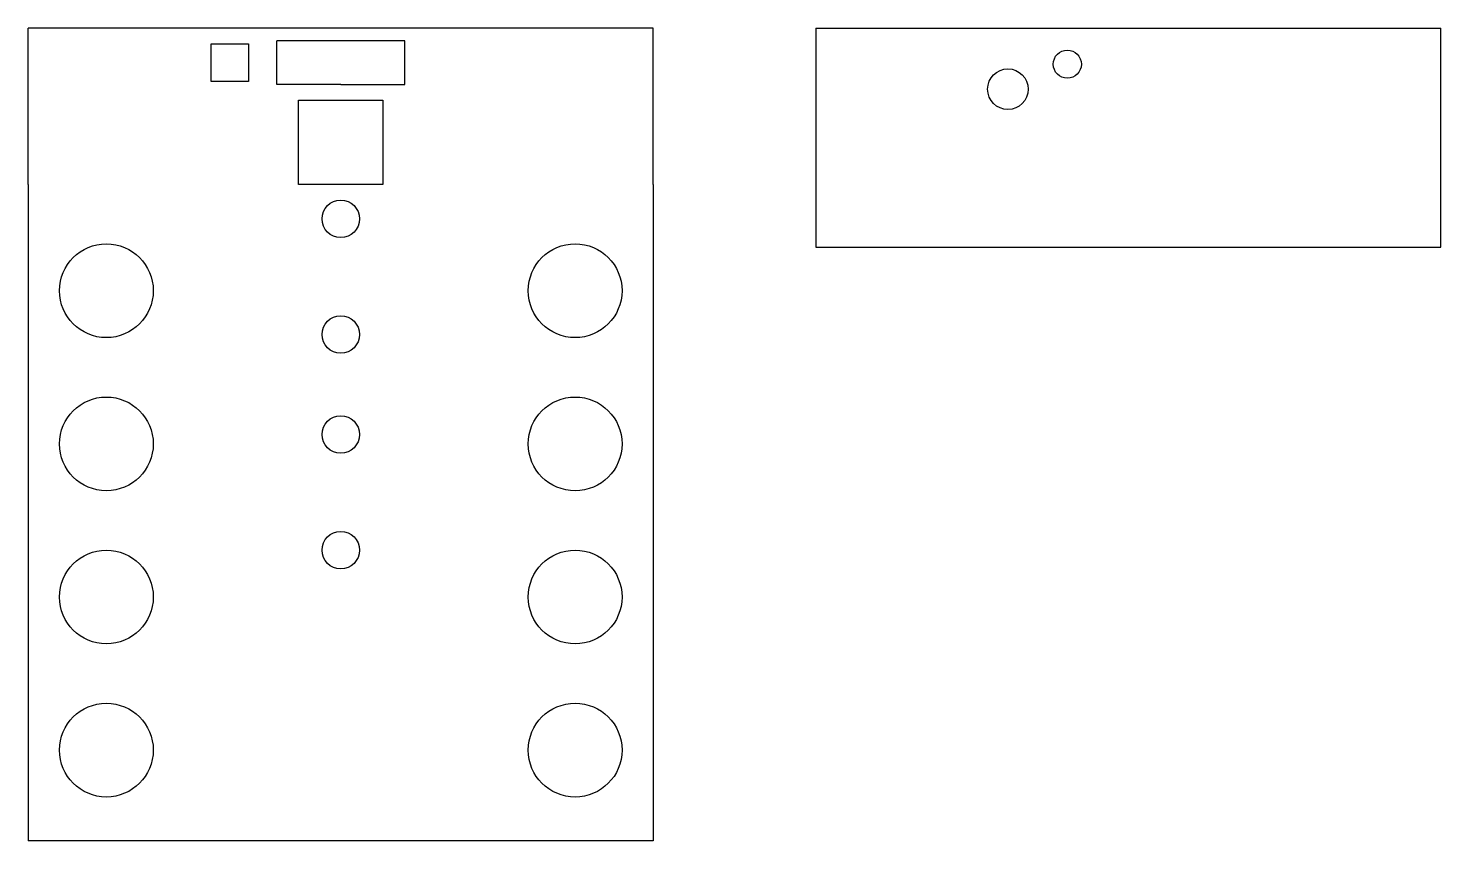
# Model space of a CAD drawing. Header units: millimetres. Extents: x 240 to 692, y 348 to 608.
import ezdxf

# ---------------------------------------------------------------- set-up
doc = ezdxf.new("R2010")
doc.units = ezdxf.units.MM

msp = doc.modelspace()

# ---------------------------------------------------------------- linework, layer by layer
for p, q in [((240.31, 557.72), (240.31, 607.72)), ((440.31, 607.72), (240.31, 607.72)), ((440.31, 557.72), (440.31, 607.72)), ((492.31, 607.72), (692.31, 607.72)), ((492.31, 607.72), (492.31, 537.72)), ((692.31, 537.72), (692.31, 607.72)), ((319.81, 589.72), (319.81, 603.72)), ((360.81, 603.72), (319.81, 603.72)), ((360.81, 589.72), (360.81, 603.72)), ((340.31, 589.72), (319.81, 589.72)), ((340.31, 589.72), (360.81, 589.72)), ((240.31, 557.72), (240.31, 347.72)), ((440.31, 557.72), (440.31, 347.72)), ((492.31, 537.72), (692.31, 537.72)), ((440.31, 347.72), (240.31, 347.72))]:
    msp.add_line(p, q)
for points in [[(298.81, 602.72), (310.81, 602.72), (310.81, 590.72), (298.81, 590.72)], [(326.81, 584.72), (353.81, 584.72), (353.81, 557.72), (326.81, 557.72)]]:
    msp.add_lwpolyline(points, close=True)
for centre, radius in [((572.81, 596.22), 4.5), ((553.81, 588.22), 6.5), ((340.31, 546.72), 6), ((265.31, 523.72), 15), ((415.31, 523.72), 15), ((340.31, 509.72), 6), ((265.31, 474.72), 15), ((415.31, 474.72), 15), ((340.31, 477.72), 6), ((340.31, 440.72), 6), ((265.31, 425.72), 15), ((415.31, 425.72), 15), ((265.31, 376.72), 15), ((415.31, 376.72), 15)]:
    msp.add_circle(centre, radius)

doc.saveas('drawing.dxf')
